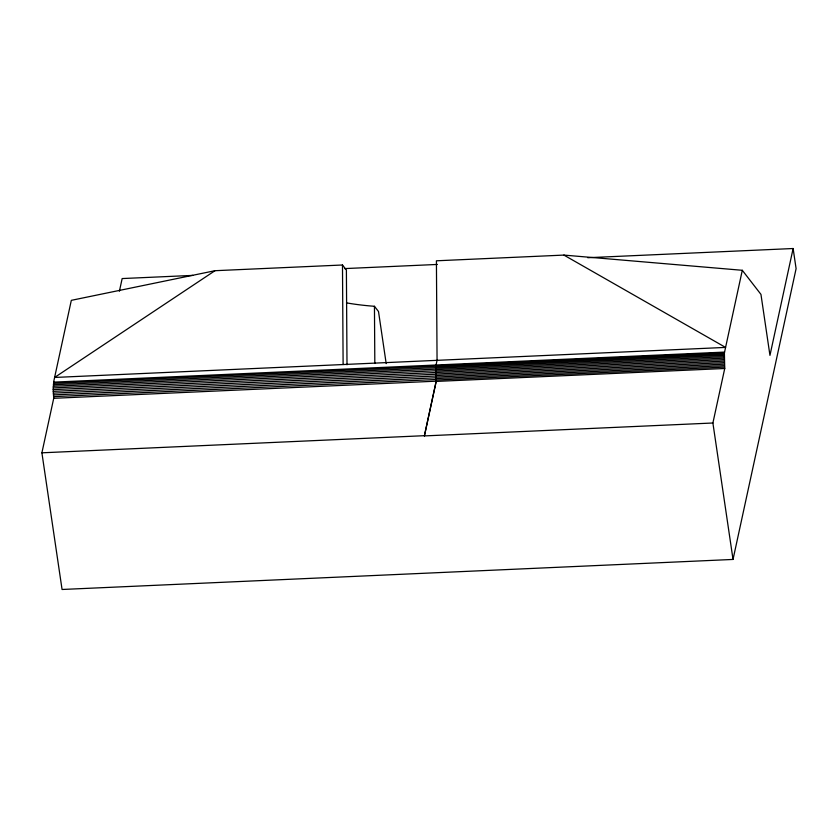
<?xml version="1.0" encoding="UTF-8"?>
<svg xmlns="http://www.w3.org/2000/svg" width="838" height="838" viewBox="0 0 838 838"><rect width="100%" height="100%" fill="white"/><g stroke="black" fill="none" stroke-linecap="round" stroke-linejoin="round"><path stroke-width="1.26" d="M587.784 257.706L793.125 248.519L796.1 268.642L733.03 559.438L62.064 589.481L41.9 452.813L53.726 398.301L53.203 389.607L53.821 381.091L71.324 300.339L214.989 270.705L342.48 264.997L346.398 270.056L347.005 364.792M436.074 365.022L436.21 381.416L424.384 435.917L712.897 423.001L724.734 368.5L724.399 352.871L742.3 270.297L563.901 255.087L436.42 260.796L437.059 360.34L435.875 365.787L435.655 374.041L724.179 361.126M119.394 291.278L122.159 278.562L192.782 275.398M424.384 435.917L436.179 381.175L53.726 398.301M793.125 248.519L769.954 355.375L760.956 294.389L742.3 270.297M214.989 270.705L54.606 377.456L725.572 347.414L563.901 255.087M344.502 268.6L437.373 264.441M53.622 382.138L724.598 352.096M435.875 365.787L724.399 352.871M53.464 383.364L435.917 366.248M435.77 366.981L724.294 354.065M53.339 384.757L435.791 367.631M435.697 368.27L724.21 355.343M53.255 386.276L435.708 369.149M435.645 369.631L724.168 356.716M53.203 387.9L435.666 370.773M435.624 371.056L724.137 358.14M53.203 389.607L724.147 359.617M53.234 391.367L435.687 374.24M435.718 375.56L724.242 362.644M53.297 393.137L435.75 376.021M435.802 377.069L724.325 364.153M53.412 394.908L435.865 377.791M435.917 378.567L724.43 365.651M53.548 396.646L436.001 379.52M436.053 380.023L724.566 367.096M436.21 381.416L724.734 368.5M41.9 452.813L424.353 435.687M386.192 363.598L378.504 311.516L374.45 306.289L370.742 305.996A95.323 21.338 -0.4 0 1 346.492 302.864M712.897 423.001L733.03 559.438M374.45 306.289L374.827 363.483M342.48 264.997L343.119 364.54"/></g></svg>
